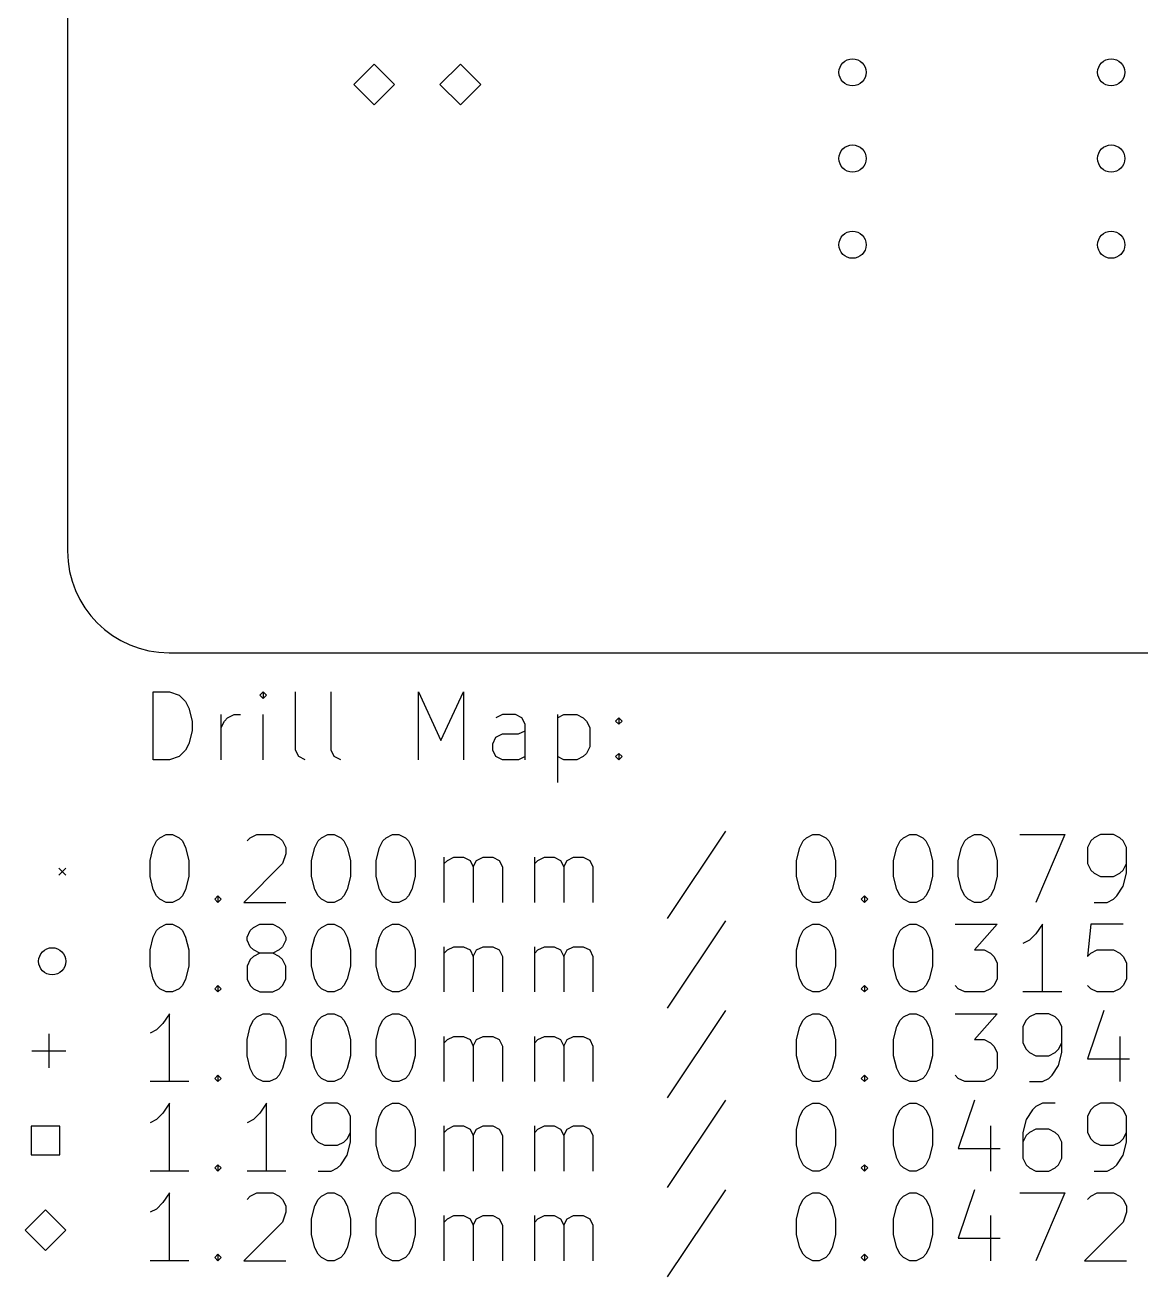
# Model space of a CAD drawing. Extents: x 77.3 to 143.5, y -135.5 to -60.8.
# Drawn here: x 77.3 to 110.17, y -135.21 to -98.32 of the extents above; entities that cross this region are included whole.
import ezdxf

# ---------------------------------------------------------------- set-up
doc = ezdxf.new("R2010")
doc.units = 0
doc.layers.add('BLACK', color=7, linetype='CONTINUOUS')

msp = doc.modelspace()

# ---------------------------------------------------------------- linework, layer by layer
at = {"layer": 'BLACK', "linetype": 'CONTINUOUS'}
for p, q in [((78.5464, -63.8176), (78.5464, -113.818)), ((87.5792, -99.476), (86.9792, -100.076)), ((88.1792, -100.076), (87.5792, -99.476)), ((90.1192, -99.476), (89.5192, -100.076)), ((90.7192, -100.076), (90.1192, -99.476)), ((86.9792, -100.076), (87.5792, -100.676)), ((87.5792, -100.676), (88.1792, -100.076)), ((89.5192, -100.076), (90.1192, -100.676)), ((90.1192, -100.676), (90.7192, -100.076)), ((81.5464, -116.818), (140.546, -116.818)), ((81.0725, -119.972), (81.0725, -117.972)), ((81.0725, -117.972), (81.5487, -117.972)), ((81.5487, -117.972), (81.8345, -118.068)), ((84.3106, -117.972), (84.2154, -118.068)), ((84.4059, -118.068), (84.3106, -117.972)), ((84.3106, -117.972), (84.3106, -118.163)), ((85.263, -119.687), (85.263, -117.972)), ((86.3106, -119.687), (86.3106, -117.972)), ((88.8821, -119.972), (88.8821, -117.972)), ((88.8821, -117.972), (89.5487, -119.401)), ((89.5487, -119.401), (90.2154, -117.972)), ((90.2154, -117.972), (90.2154, -119.972)), ((81.8345, -118.068), (82.0249, -118.258)), ((82.0249, -118.258), (82.1202, -118.449)), ((84.2154, -118.068), (84.3106, -118.163)), ((84.3106, -118.163), (84.4059, -118.068)), ((82.1202, -118.449), (82.2154, -118.83)), ((83.0725, -119.972), (83.0725, -118.639)), ((83.1678, -118.83), (83.263, -118.734)), ((83.263, -118.734), (83.4535, -118.639)), ((83.4535, -118.639), (83.644, -118.639)), ((84.3106, -119.972), (84.3106, -118.639)), ((91.3583, -118.639), (91.1678, -118.734)), ((91.7392, -118.639), (91.3583, -118.639)), ((91.9297, -118.734), (91.7392, -118.639)), ((92.0249, -118.925), (91.9297, -118.734)), ((92.9773, -118.639), (92.9773, -120.639)), ((92.9773, -118.734), (93.1678, -118.639)), ((93.1678, -118.639), (93.5487, -118.639)), ((93.5487, -118.639), (93.7392, -118.734)), ((93.7392, -118.734), (93.8345, -118.83)), ((94.6916, -118.83), (94.7868, -118.734)), ((94.7868, -118.734), (94.8821, -118.83)), ((94.7868, -118.734), (94.7868, -118.925)), ((82.2154, -119.115), (82.1202, -119.496)), ((82.2154, -118.83), (82.2154, -119.115)), ((83.0725, -119.02), (83.1678, -118.83)), ((91.8345, -119.21), (92.0249, -119.115)), ((92.0249, -119.972), (92.0249, -118.925)), ((93.8345, -118.83), (93.9297, -119.02)), ((93.9297, -119.02), (93.9297, -119.591)), ((94.7868, -118.925), (94.6916, -118.83)), ((94.8821, -118.83), (94.7868, -118.925)), ((82.1202, -119.496), (82.0249, -119.687)), ((91.0725, -119.496), (91.1678, -119.306)), ((91.0725, -119.687), (91.0725, -119.496)), ((91.1678, -119.306), (91.3583, -119.21)), ((91.3583, -119.21), (91.8345, -119.21)), ((81.8345, -119.877), (81.5487, -119.972)), ((82.0249, -119.687), (81.8345, -119.877)), ((85.3583, -119.877), (85.263, -119.687)), ((85.5487, -119.972), (85.3583, -119.877)), ((86.4059, -119.877), (86.3106, -119.687)), ((86.5964, -119.972), (86.4059, -119.877)), ((91.1678, -119.877), (91.0725, -119.687)), ((91.3583, -119.972), (91.1678, -119.877)), ((92.0249, -119.877), (91.8345, -119.972)), ((93.1678, -119.972), (92.9773, -119.877)), ((93.7392, -119.877), (93.5487, -119.972)), ((93.8345, -119.782), (93.7392, -119.877)), ((93.9297, -119.591), (93.8345, -119.782)), ((94.6916, -119.877), (94.7868, -119.782)), ((94.7868, -119.972), (94.6916, -119.877)), ((94.7868, -119.782), (94.8821, -119.877)), ((94.7868, -119.782), (94.7868, -119.972)), ((94.8821, -119.877), (94.7868, -119.972)), ((81.5487, -119.972), (81.0725, -119.972)), ((91.8345, -119.972), (91.3583, -119.972)), ((93.5487, -119.972), (93.1678, -119.972)), ((97.9297, -122.077), (96.2154, -124.649)), ((81.0725, -122.553), (81.1678, -122.363)), ((81.1678, -122.363), (81.263, -122.268)), ((81.263, -122.268), (81.4535, -122.172)), ((81.4535, -122.172), (81.644, -122.172)), ((81.644, -122.172), (81.8345, -122.268)), ((81.8345, -122.268), (81.9297, -122.363)), ((81.9297, -122.363), (82.0249, -122.553)), ((83.8345, -122.363), (83.9297, -122.268)), ((83.9297, -122.268), (84.1202, -122.172)), ((84.1202, -122.172), (84.5964, -122.172)), ((84.5964, -122.172), (84.7868, -122.268)), ((84.7868, -122.268), (84.8821, -122.363)), ((84.8821, -122.363), (84.9773, -122.553)), ((85.8345, -122.553), (85.9297, -122.363)), ((85.9297, -122.363), (86.0249, -122.268)), ((86.0249, -122.268), (86.2154, -122.172)), ((86.2154, -122.172), (86.4059, -122.172)), ((86.4059, -122.172), (86.5964, -122.268)), ((86.5964, -122.268), (86.6916, -122.363)), ((86.6916, -122.363), (86.7868, -122.553)), ((87.7392, -122.553), (87.8345, -122.363)), ((87.8345, -122.363), (87.9297, -122.268)), ((87.9297, -122.268), (88.1202, -122.172)), ((88.1202, -122.172), (88.3106, -122.172)), ((88.3106, -122.172), (88.5011, -122.268)), ((88.5011, -122.268), (88.5964, -122.363)), ((88.5964, -122.363), (88.6916, -122.553)), ((100.12, -122.553), (100.215, -122.363)), ((100.215, -122.363), (100.311, -122.268)), ((100.311, -122.268), (100.501, -122.172)), ((100.501, -122.172), (100.692, -122.172)), ((100.692, -122.172), (100.882, -122.268)), ((100.882, -122.268), (100.977, -122.363)), ((100.977, -122.363), (101.073, -122.553)), ((102.977, -122.553), (103.073, -122.363)), ((103.073, -122.363), (103.168, -122.268)), ((103.168, -122.268), (103.358, -122.172)), ((103.358, -122.172), (103.549, -122.172)), ((103.549, -122.172), (103.739, -122.268)), ((103.739, -122.268), (103.834, -122.363)), ((103.834, -122.363), (103.93, -122.553)), ((104.882, -122.553), (104.977, -122.363)), ((104.977, -122.363), (105.073, -122.268)), ((105.073, -122.268), (105.263, -122.172)), ((105.263, -122.172), (105.453, -122.172)), ((105.453, -122.172), (105.644, -122.268)), ((105.644, -122.268), (105.739, -122.363)), ((105.739, -122.363), (105.834, -122.553)), ((106.596, -122.172), (107.93, -122.172)), ((107.93, -122.172), (107.073, -124.172)), ((108.692, -122.363), (108.596, -122.553)), ((108.787, -122.268), (108.692, -122.363)), ((108.977, -122.172), (108.787, -122.268)), ((109.358, -122.172), (108.977, -122.172)), ((109.549, -122.268), (109.358, -122.172)), ((109.644, -122.363), (109.549, -122.268)), ((109.739, -122.553), (109.644, -122.363)), ((80.9773, -122.934), (81.0725, -122.553)), ((82.0249, -122.553), (82.1202, -122.934)), ((84.9773, -122.744), (84.8821, -123.03)), ((84.9773, -122.553), (84.9773, -122.744)), ((85.7392, -122.934), (85.8345, -122.553)), ((86.7868, -122.553), (86.8821, -122.934)), ((87.644, -122.934), (87.7392, -122.553)), ((88.6916, -122.553), (88.7868, -122.934)), ((100.025, -122.934), (100.12, -122.553)), ((101.073, -122.553), (101.168, -122.934)), ((102.882, -122.934), (102.977, -122.553)), ((103.93, -122.553), (104.025, -122.934)), ((104.787, -122.934), (104.882, -122.553)), ((105.834, -122.553), (105.93, -122.934)), ((108.596, -122.553), (108.596, -123.03)), ((109.739, -123.315), (109.739, -122.553)), ((78.2964, -123.168), (78.4964, -123.368)), ((78.4964, -123.168), (78.2964, -123.368)), ((80.9773, -123.41), (80.9773, -122.934)), ((82.1202, -122.934), (82.1202, -123.41)), ((84.8821, -123.03), (83.7392, -124.172)), ((85.7392, -123.41), (85.7392, -122.934)), ((86.8821, -122.934), (86.8821, -123.41)), ((87.644, -123.41), (87.644, -122.934)), ((88.7868, -122.934), (88.7868, -123.41)), ((89.644, -124.172), (89.644, -122.839)), ((89.644, -123.03), (89.7392, -122.934)), ((89.7392, -122.934), (89.9297, -122.839)), ((89.9297, -122.839), (90.2154, -122.839)), ((90.2154, -122.839), (90.4059, -122.934)), ((90.4059, -122.934), (90.5011, -123.125)), ((90.5011, -123.125), (90.5964, -122.934)), ((90.5011, -123.125), (90.5011, -124.172)), ((90.5964, -122.934), (90.7868, -122.839)), ((90.7868, -122.839), (91.0725, -122.839)), ((91.0725, -122.839), (91.263, -122.934)), ((91.263, -122.934), (91.3583, -123.125)), ((91.3583, -123.125), (91.3583, -124.172)), ((92.3106, -124.172), (92.3106, -122.839)), ((92.3106, -123.03), (92.4059, -122.934)), ((92.4059, -122.934), (92.5964, -122.839)), ((92.5964, -122.839), (92.8821, -122.839)), ((92.8821, -122.839), (93.0725, -122.934)), ((93.0725, -122.934), (93.1678, -123.125)), ((93.1678, -123.125), (93.263, -122.934)), ((93.1678, -123.125), (93.1678, -124.172)), ((93.263, -122.934), (93.4535, -122.839)), ((93.4535, -122.839), (93.7392, -122.839)), ((93.7392, -122.839), (93.9297, -122.934)), ((93.9297, -122.934), (94.0249, -123.125)), ((94.0249, -123.125), (94.0249, -124.172)), ((100.025, -123.41), (100.025, -122.934)), ((101.168, -122.934), (101.168, -123.41)), ((102.882, -123.41), (102.882, -122.934)), ((104.025, -122.934), (104.025, -123.41)), ((104.787, -123.41), (104.787, -122.934)), ((105.93, -122.934), (105.93, -123.41)), ((108.596, -123.03), (108.692, -123.22)), ((109.644, -123.22), (109.739, -123.03)), ((81.0725, -123.791), (80.9773, -123.41)), ((82.1202, -123.41), (82.0249, -123.791)), ((85.8345, -123.791), (85.7392, -123.41)), ((86.8821, -123.41), (86.7868, -123.791)), ((87.7392, -123.791), (87.644, -123.41)), ((88.7868, -123.41), (88.6916, -123.791)), ((100.12, -123.791), (100.025, -123.41)), ((101.168, -123.41), (101.073, -123.791)), ((102.977, -123.791), (102.882, -123.41)), ((104.025, -123.41), (103.93, -123.791)), ((104.882, -123.791), (104.787, -123.41)), ((105.93, -123.41), (105.834, -123.791)), ((108.692, -123.22), (108.787, -123.315)), ((108.787, -123.315), (108.977, -123.41)), ((108.977, -123.41), (109.358, -123.41)), ((109.358, -123.41), (109.549, -123.315)), ((109.549, -123.315), (109.644, -123.22)), ((109.644, -123.696), (109.739, -123.315)), ((81.1678, -123.982), (81.0725, -123.791)), ((82.0249, -123.791), (81.9297, -123.982)), ((85.9297, -123.982), (85.8345, -123.791)), ((86.7868, -123.791), (86.6916, -123.982)), ((87.8345, -123.982), (87.7392, -123.791)), ((88.6916, -123.791), (88.5964, -123.982)), ((100.215, -123.982), (100.12, -123.791)), ((101.073, -123.791), (100.977, -123.982)), ((103.073, -123.982), (102.977, -123.791)), ((103.93, -123.791), (103.834, -123.982)), ((104.977, -123.982), (104.882, -123.791)), ((105.834, -123.791), (105.739, -123.982)), ((109.453, -123.982), (109.644, -123.696)), ((81.263, -124.077), (81.1678, -123.982)), ((81.4535, -124.172), (81.263, -124.077)), ((81.644, -124.172), (81.4535, -124.172)), ((81.8345, -124.077), (81.644, -124.172)), ((81.9297, -123.982), (81.8345, -124.077)), ((82.8821, -124.077), (82.9773, -123.982)), ((82.9773, -124.172), (82.8821, -124.077)), ((82.9773, -123.982), (83.0725, -124.077)), ((82.9773, -123.982), (82.9773, -124.172)), ((83.0725, -124.077), (82.9773, -124.172)), ((83.7392, -124.172), (84.9773, -124.172)), ((86.0249, -124.077), (85.9297, -123.982)), ((86.2154, -124.172), (86.0249, -124.077)), ((86.4059, -124.172), (86.2154, -124.172)), ((86.5964, -124.077), (86.4059, -124.172)), ((86.6916, -123.982), (86.5964, -124.077)), ((87.9297, -124.077), (87.8345, -123.982)), ((88.1202, -124.172), (87.9297, -124.077)), ((88.3106, -124.172), (88.1202, -124.172)), ((88.5011, -124.077), (88.3106, -124.172)), ((88.5964, -123.982), (88.5011, -124.077)), ((100.311, -124.077), (100.215, -123.982)), ((100.501, -124.172), (100.311, -124.077)), ((100.692, -124.172), (100.501, -124.172)), ((100.882, -124.077), (100.692, -124.172)), ((100.977, -123.982), (100.882, -124.077)), ((101.93, -124.077), (102.025, -123.982)), ((102.025, -124.172), (101.93, -124.077)), ((102.025, -123.982), (102.12, -124.077)), ((102.025, -123.982), (102.025, -124.172)), ((102.12, -124.077), (102.025, -124.172)), ((103.168, -124.077), (103.073, -123.982)), ((103.358, -124.172), (103.168, -124.077)), ((103.549, -124.172), (103.358, -124.172)), ((103.739, -124.077), (103.549, -124.172)), ((103.834, -123.982), (103.739, -124.077)), ((105.073, -124.077), (104.977, -123.982)), ((105.263, -124.172), (105.073, -124.077)), ((105.453, -124.172), (105.263, -124.172)), ((105.644, -124.077), (105.453, -124.172)), ((105.739, -123.982), (105.644, -124.077)), ((108.787, -124.172), (109.168, -124.172)), ((109.168, -124.172), (109.358, -124.077)), ((109.358, -124.077), (109.453, -123.982)), ((81.0725, -125.193), (81.1678, -125.003)), ((81.1678, -125.003), (81.263, -124.908)), ((81.263, -124.908), (81.4535, -124.812)), ((81.4535, -124.812), (81.644, -124.812)), ((81.644, -124.812), (81.8345, -124.908)), ((81.8345, -124.908), (81.9297, -125.003)), ((81.9297, -125.003), (82.0249, -125.193)), ((83.8345, -125.193), (83.9297, -125.003)), ((83.9297, -125.003), (84.0249, -124.908)), ((84.0249, -124.908), (84.2154, -124.812)), ((84.2154, -124.812), (84.5964, -124.812)), ((84.5964, -124.812), (84.7868, -124.908)), ((84.7868, -124.908), (84.8821, -125.003)), ((84.8821, -125.003), (84.9773, -125.193)), ((85.8345, -125.193), (85.9297, -125.003)), ((85.9297, -125.003), (86.0249, -124.908)), ((86.0249, -124.908), (86.2154, -124.812)), ((86.2154, -124.812), (86.4059, -124.812)), ((86.4059, -124.812), (86.5964, -124.908)), ((86.5964, -124.908), (86.6916, -125.003)), ((86.6916, -125.003), (86.7868, -125.193)), ((87.7392, -125.193), (87.8345, -125.003)), ((87.8345, -125.003), (87.9297, -124.908)), ((87.9297, -124.908), (88.1202, -124.812)), ((88.1202, -124.812), (88.3106, -124.812)), ((88.3106, -124.812), (88.5011, -124.908)), ((88.5011, -124.908), (88.5964, -125.003)), ((88.5964, -125.003), (88.6916, -125.193)), ((97.9297, -124.717), (96.2154, -127.289)), ((100.12, -125.193), (100.215, -125.003)), ((100.215, -125.003), (100.311, -124.908)), ((100.311, -124.908), (100.501, -124.812)), ((100.501, -124.812), (100.692, -124.812)), ((100.692, -124.812), (100.882, -124.908)), ((100.882, -124.908), (100.977, -125.003)), ((100.977, -125.003), (101.073, -125.193)), ((102.977, -125.193), (103.073, -125.003)), ((103.073, -125.003), (103.168, -124.908)), ((103.168, -124.908), (103.358, -124.812)), ((103.358, -124.812), (103.549, -124.812)), ((103.549, -124.812), (103.739, -124.908)), ((103.739, -124.908), (103.834, -125.003)), ((103.834, -125.003), (103.93, -125.193)), ((104.692, -124.812), (105.93, -124.812)), ((105.93, -124.812), (105.263, -125.574)), ((107.263, -124.812), (107.073, -125.098)), ((107.263, -126.812), (107.263, -124.812)), ((108.692, -124.812), (108.596, -125.765)), ((109.644, -124.812), (108.692, -124.812)), ((80.9773, -125.574), (81.0725, -125.193)), ((82.0249, -125.193), (82.1202, -125.574)), ((83.8345, -125.289), (83.8345, -125.193)), ((83.9297, -125.479), (83.8345, -125.289)), ((84.9773, -125.289), (84.8821, -125.479)), ((84.9773, -125.193), (84.9773, -125.289)), ((85.7392, -125.574), (85.8345, -125.193)), ((86.7868, -125.193), (86.8821, -125.574)), ((87.644, -125.574), (87.7392, -125.193)), ((88.6916, -125.193), (88.7868, -125.574)), ((100.025, -125.574), (100.12, -125.193)), ((101.073, -125.193), (101.168, -125.574)), ((102.882, -125.574), (102.977, -125.193)), ((103.93, -125.193), (104.025, -125.574)), ((106.882, -125.289), (106.692, -125.384)), ((107.073, -125.098), (106.882, -125.289)), ((80.9773, -126.05), (80.9773, -125.574)), ((82.1202, -125.574), (82.1202, -126.05)), ((84.0249, -125.574), (83.9297, -125.479)), ((84.0249, -125.765), (83.9297, -125.86)), ((84.2154, -125.67), (84.0249, -125.574)), ((84.2154, -125.67), (84.0249, -125.765)), ((84.5964, -125.67), (84.2154, -125.67)), ((84.7868, -125.574), (84.5964, -125.67)), ((84.7868, -125.765), (84.5964, -125.67)), ((84.8821, -125.479), (84.7868, -125.574)), ((84.8821, -125.86), (84.7868, -125.765)), ((85.7392, -126.05), (85.7392, -125.574)), ((86.8821, -125.574), (86.8821, -126.05)), ((87.644, -126.05), (87.644, -125.574)), ((88.7868, -125.574), (88.7868, -126.05)), ((89.644, -126.812), (89.644, -125.479)), ((89.644, -125.67), (89.7392, -125.574)), ((89.7392, -125.574), (89.9297, -125.479)), ((89.9297, -125.479), (90.2154, -125.479)), ((90.2154, -125.479), (90.4059, -125.574)), ((90.4059, -125.574), (90.5011, -125.765)), ((90.5011, -125.765), (90.5964, -125.574)), ((90.5011, -125.765), (90.5011, -126.812)), ((90.5964, -125.574), (90.7868, -125.479)), ((90.7868, -125.479), (91.0725, -125.479)), ((91.0725, -125.479), (91.263, -125.574)), ((91.263, -125.574), (91.3583, -125.765)), ((91.3583, -125.765), (91.3583, -126.812)), ((92.3106, -126.812), (92.3106, -125.479)), ((92.3106, -125.67), (92.4059, -125.574)), ((92.4059, -125.574), (92.5964, -125.479)), ((92.5964, -125.479), (92.8821, -125.479)), ((92.8821, -125.479), (93.0725, -125.574)), ((93.0725, -125.574), (93.1678, -125.765)), ((93.1678, -125.765), (93.263, -125.574)), ((93.1678, -125.765), (93.1678, -126.812)), ((93.263, -125.574), (93.4535, -125.479)), ((93.4535, -125.479), (93.7392, -125.479)), ((93.7392, -125.479), (93.9297, -125.574)), ((93.9297, -125.574), (94.0249, -125.765)), ((94.0249, -125.765), (94.0249, -126.812)), ((100.025, -126.05), (100.025, -125.574)), ((101.168, -125.574), (101.168, -126.05)), ((102.882, -126.05), (102.882, -125.574)), ((104.025, -125.574), (104.025, -126.05)), ((105.263, -125.574), (105.549, -125.574)), ((105.549, -125.574), (105.739, -125.67)), ((105.739, -125.67), (105.834, -125.765)), ((105.834, -125.765), (105.93, -125.955)), ((108.596, -125.765), (108.692, -125.67)), ((108.692, -125.67), (108.882, -125.574)), ((108.882, -125.574), (109.358, -125.574)), ((109.358, -125.574), (109.549, -125.67)), ((109.549, -125.67), (109.644, -125.765)), ((109.644, -125.765), (109.739, -125.955)), ((81.0725, -126.431), (80.9773, -126.05)), ((82.1202, -126.05), (82.0249, -126.431)), ((83.9297, -125.86), (83.8345, -126.05)), ((83.8345, -126.05), (83.8345, -126.431)), ((84.9773, -126.05), (84.8821, -125.86)), ((84.9773, -126.431), (84.9773, -126.05)), ((85.8345, -126.431), (85.7392, -126.05)), ((86.8821, -126.05), (86.7868, -126.431)), ((87.7392, -126.431), (87.644, -126.05)), ((88.7868, -126.05), (88.6916, -126.431)), ((100.12, -126.431), (100.025, -126.05)), ((101.168, -126.05), (101.073, -126.431)), ((102.977, -126.431), (102.882, -126.05)), ((104.025, -126.05), (103.93, -126.431)), ((105.93, -125.955), (105.93, -126.431)), ((109.739, -125.955), (109.739, -126.431)), ((81.1678, -126.622), (81.0725, -126.431)), ((82.0249, -126.431), (81.9297, -126.622)), ((83.8345, -126.431), (83.9297, -126.622)), ((84.8821, -126.622), (84.9773, -126.431)), ((85.9297, -126.622), (85.8345, -126.431)), ((86.7868, -126.431), (86.6916, -126.622)), ((87.8345, -126.622), (87.7392, -126.431)), ((88.6916, -126.431), (88.5964, -126.622)), ((100.215, -126.622), (100.12, -126.431)), ((101.073, -126.431), (100.977, -126.622)), ((103.073, -126.622), (102.977, -126.431)), ((103.93, -126.431), (103.834, -126.622)), ((105.93, -126.431), (105.834, -126.622)), ((109.739, -126.431), (109.644, -126.622)), ((81.263, -126.717), (81.1678, -126.622)), ((81.4535, -126.812), (81.263, -126.717)), ((81.644, -126.812), (81.4535, -126.812)), ((81.8345, -126.717), (81.644, -126.812)), ((81.9297, -126.622), (81.8345, -126.717)), ((82.8821, -126.717), (82.9773, -126.622)), ((82.9773, -126.812), (82.8821, -126.717)), ((82.9773, -126.622), (83.0725, -126.717)), ((82.9773, -126.622), (82.9773, -126.812)), ((83.0725, -126.717), (82.9773, -126.812)), ((83.9297, -126.622), (84.0249, -126.717)), ((84.0249, -126.717), (84.2154, -126.812)), ((84.2154, -126.812), (84.5964, -126.812)), ((84.5964, -126.812), (84.7868, -126.717)), ((84.7868, -126.717), (84.8821, -126.622)), ((86.0249, -126.717), (85.9297, -126.622)), ((86.2154, -126.812), (86.0249, -126.717)), ((86.4059, -126.812), (86.2154, -126.812)), ((86.5964, -126.717), (86.4059, -126.812)), ((86.6916, -126.622), (86.5964, -126.717)), ((87.9297, -126.717), (87.8345, -126.622)), ((88.1202, -126.812), (87.9297, -126.717)), ((88.3106, -126.812), (88.1202, -126.812)), ((88.5011, -126.717), (88.3106, -126.812)), ((88.5964, -126.622), (88.5011, -126.717)), ((100.311, -126.717), (100.215, -126.622)), ((100.501, -126.812), (100.311, -126.717)), ((100.692, -126.812), (100.501, -126.812)), ((100.882, -126.717), (100.692, -126.812)), ((100.977, -126.622), (100.882, -126.717)), ((101.93, -126.717), (102.025, -126.622)), ((102.025, -126.812), (101.93, -126.717)), ((102.025, -126.622), (102.12, -126.717)), ((102.025, -126.622), (102.025, -126.812)), ((102.12, -126.717), (102.025, -126.812)), ((103.168, -126.717), (103.073, -126.622)), ((103.358, -126.812), (103.168, -126.717)), ((103.549, -126.812), (103.358, -126.812)), ((103.739, -126.717), (103.549, -126.812)), ((103.834, -126.622), (103.739, -126.717)), ((104.787, -126.717), (104.692, -126.622)), ((104.977, -126.812), (104.787, -126.717)), ((105.549, -126.812), (104.977, -126.812)), ((105.739, -126.717), (105.549, -126.812)), ((105.834, -126.622), (105.739, -126.717)), ((107.834, -126.812), (106.692, -126.812)), ((108.692, -126.717), (108.596, -126.622)), ((108.882, -126.812), (108.692, -126.717)), ((109.358, -126.812), (108.882, -126.812)), ((109.549, -126.717), (109.358, -126.812)), ((109.644, -126.622), (109.549, -126.717)), ((81.5487, -127.452), (81.3583, -127.738)), ((81.5487, -129.452), (81.5487, -127.452)), ((84.0249, -127.643), (84.1202, -127.548)), ((84.1202, -127.548), (84.3106, -127.452)), ((84.3106, -127.452), (84.5011, -127.452)), ((84.5011, -127.452), (84.6916, -127.548)), ((84.6916, -127.548), (84.7868, -127.643)), ((85.9297, -127.643), (86.0249, -127.548)), ((86.0249, -127.548), (86.2154, -127.452)), ((86.2154, -127.452), (86.4059, -127.452)), ((86.4059, -127.452), (86.5964, -127.548)), ((86.5964, -127.548), (86.6916, -127.643)), ((87.8345, -127.643), (87.9297, -127.548)), ((87.9297, -127.548), (88.1202, -127.452)), ((88.1202, -127.452), (88.3106, -127.452)), ((88.3106, -127.452), (88.5011, -127.548)), ((88.5011, -127.548), (88.5964, -127.643)), ((97.9297, -127.357), (96.2154, -129.929)), ((100.215, -127.643), (100.311, -127.548)), ((100.311, -127.548), (100.501, -127.452)), ((100.501, -127.452), (100.692, -127.452)), ((100.692, -127.452), (100.882, -127.548)), ((100.882, -127.548), (100.977, -127.643)), ((103.073, -127.643), (103.168, -127.548)), ((103.168, -127.548), (103.358, -127.452)), ((103.358, -127.452), (103.549, -127.452)), ((103.549, -127.452), (103.739, -127.548)), ((103.739, -127.548), (103.834, -127.643)), ((104.692, -127.452), (105.93, -127.452)), ((105.93, -127.452), (105.263, -128.214)), ((106.882, -127.548), (106.787, -127.643)), ((107.073, -127.452), (106.882, -127.548)), ((107.453, -127.452), (107.073, -127.452)), ((107.644, -127.548), (107.453, -127.452)), ((107.739, -127.643), (107.644, -127.548)), ((109.073, -127.357), (108.596, -128.786)), ((81.1678, -127.929), (80.9773, -128.024)), ((81.3583, -127.738), (81.1678, -127.929)), ((83.8345, -128.214), (83.9297, -127.833)), ((83.9297, -127.833), (84.0249, -127.643)), ((84.7868, -127.643), (84.8821, -127.833)), ((84.8821, -127.833), (84.9773, -128.214)), ((85.7392, -128.214), (85.8345, -127.833)), ((85.8345, -127.833), (85.9297, -127.643)), ((86.6916, -127.643), (86.7868, -127.833)), ((86.7868, -127.833), (86.8821, -128.214)), ((87.644, -128.214), (87.7392, -127.833)), ((87.7392, -127.833), (87.8345, -127.643)), ((88.5964, -127.643), (88.6916, -127.833)), ((88.6916, -127.833), (88.7868, -128.214)), ((100.025, -128.214), (100.12, -127.833)), ((100.12, -127.833), (100.215, -127.643)), ((100.977, -127.643), (101.073, -127.833)), ((101.073, -127.833), (101.168, -128.214)), ((102.882, -128.214), (102.977, -127.833)), ((102.977, -127.833), (103.073, -127.643)), ((103.834, -127.643), (103.93, -127.833)), ((103.93, -127.833), (104.025, -128.214)), ((106.787, -127.643), (106.692, -127.833)), ((106.692, -127.833), (106.692, -128.31)), ((107.834, -127.833), (107.739, -127.643)), ((107.834, -128.595), (107.834, -127.833)), ((77.9964, -128.048), (77.9964, -129.048)), ((83.8345, -128.69), (83.8345, -128.214)), ((84.9773, -128.214), (84.9773, -128.69)), ((85.7392, -128.69), (85.7392, -128.214)), ((86.8821, -128.214), (86.8821, -128.69)), ((87.644, -128.69), (87.644, -128.214)), ((88.7868, -128.214), (88.7868, -128.69)), ((89.644, -129.452), (89.644, -128.119)), ((89.644, -128.31), (89.7392, -128.214)), ((89.7392, -128.214), (89.9297, -128.119)), ((89.9297, -128.119), (90.2154, -128.119)), ((90.2154, -128.119), (90.4059, -128.214)), ((90.4059, -128.214), (90.5011, -128.405)), ((90.5011, -128.405), (90.5964, -128.214)), ((90.5964, -128.214), (90.7868, -128.119)), ((90.7868, -128.119), (91.0725, -128.119)), ((91.0725, -128.119), (91.263, -128.214)), ((91.263, -128.214), (91.3583, -128.405)), ((92.3106, -129.452), (92.3106, -128.119)), ((92.3106, -128.31), (92.4059, -128.214)), ((92.4059, -128.214), (92.5964, -128.119)), ((92.5964, -128.119), (92.8821, -128.119)), ((92.8821, -128.119), (93.0725, -128.214)), ((93.0725, -128.214), (93.1678, -128.405)), ((93.1678, -128.405), (93.263, -128.214)), ((93.263, -128.214), (93.4535, -128.119)), ((93.4535, -128.119), (93.7392, -128.119)), ((93.7392, -128.119), (93.9297, -128.214)), ((93.9297, -128.214), (94.0249, -128.405)), ((100.025, -128.69), (100.025, -128.214)), ((101.168, -128.214), (101.168, -128.69)), ((102.882, -128.69), (102.882, -128.214)), ((104.025, -128.214), (104.025, -128.69)), ((105.263, -128.214), (105.549, -128.214)), ((105.549, -128.214), (105.739, -128.31)), ((105.739, -128.31), (105.834, -128.405)), ((106.692, -128.31), (106.787, -128.5)), ((107.739, -128.5), (107.834, -128.31)), ((109.549, -128.119), (109.549, -129.452)), ((77.4964, -128.548), (78.4964, -128.548)), ((83.9297, -129.071), (83.8345, -128.69)), ((84.9773, -128.69), (84.8821, -129.071)), ((85.8345, -129.071), (85.7392, -128.69)), ((86.8821, -128.69), (86.7868, -129.071)), ((87.7392, -129.071), (87.644, -128.69)), ((88.7868, -128.69), (88.6916, -129.071)), ((90.5011, -128.405), (90.5011, -129.452)), ((91.3583, -128.405), (91.3583, -129.452)), ((93.1678, -128.405), (93.1678, -129.452)), ((94.0249, -128.405), (94.0249, -129.452)), ((100.12, -129.071), (100.025, -128.69)), ((101.168, -128.69), (101.073, -129.071)), ((102.977, -129.071), (102.882, -128.69)), ((104.025, -128.69), (103.93, -129.071)), ((105.834, -128.405), (105.93, -128.595)), ((105.93, -128.595), (105.93, -129.071)), ((106.787, -128.5), (106.882, -128.595)), ((106.882, -128.595), (107.073, -128.69)), ((107.073, -128.69), (107.453, -128.69)), ((107.453, -128.69), (107.644, -128.595)), ((107.644, -128.595), (107.739, -128.5)), ((107.739, -128.976), (107.834, -128.595)), ((84.0249, -129.262), (83.9297, -129.071)), ((84.8821, -129.071), (84.7868, -129.262)), ((85.9297, -129.262), (85.8345, -129.071)), ((86.7868, -129.071), (86.6916, -129.262)), ((87.8345, -129.262), (87.7392, -129.071)), ((88.6916, -129.071), (88.5964, -129.262)), ((100.215, -129.262), (100.12, -129.071)), ((101.073, -129.071), (100.977, -129.262)), ((103.073, -129.262), (102.977, -129.071)), ((103.93, -129.071), (103.834, -129.262)), ((105.93, -129.071), (105.834, -129.262)), ((107.549, -129.262), (107.739, -128.976)), ((108.596, -128.786), (109.834, -128.786)), ((82.1202, -129.452), (80.9773, -129.452)), ((82.8821, -129.357), (82.9773, -129.262)), ((82.9773, -129.452), (82.8821, -129.357)), ((82.9773, -129.262), (83.0725, -129.357)), ((82.9773, -129.262), (82.9773, -129.452)), ((83.0725, -129.357), (82.9773, -129.452)), ((84.1202, -129.357), (84.0249, -129.262)), ((84.3106, -129.452), (84.1202, -129.357)), ((84.5011, -129.452), (84.3106, -129.452)), ((84.6916, -129.357), (84.5011, -129.452)), ((84.7868, -129.262), (84.6916, -129.357)), ((86.0249, -129.357), (85.9297, -129.262)), ((86.2154, -129.452), (86.0249, -129.357)), ((86.4059, -129.452), (86.2154, -129.452)), ((86.5964, -129.357), (86.4059, -129.452)), ((86.6916, -129.262), (86.5964, -129.357)), ((87.9297, -129.357), (87.8345, -129.262)), ((88.1202, -129.452), (87.9297, -129.357)), ((88.3106, -129.452), (88.1202, -129.452)), ((88.5011, -129.357), (88.3106, -129.452)), ((88.5964, -129.262), (88.5011, -129.357)), ((100.311, -129.357), (100.215, -129.262)), ((100.501, -129.452), (100.311, -129.357)), ((100.692, -129.452), (100.501, -129.452)), ((100.882, -129.357), (100.692, -129.452)), ((100.977, -129.262), (100.882, -129.357)), ((101.93, -129.357), (102.025, -129.262)), ((102.025, -129.452), (101.93, -129.357)), ((102.025, -129.262), (102.12, -129.357)), ((102.025, -129.262), (102.025, -129.452)), ((102.12, -129.357), (102.025, -129.452)), ((103.168, -129.357), (103.073, -129.262)), ((103.358, -129.452), (103.168, -129.357)), ((103.549, -129.452), (103.358, -129.452)), ((103.739, -129.357), (103.549, -129.452)), ((103.834, -129.262), (103.739, -129.357)), ((104.787, -129.357), (104.692, -129.262)), ((104.977, -129.452), (104.787, -129.357)), ((105.549, -129.452), (104.977, -129.452)), ((105.739, -129.357), (105.549, -129.452)), ((105.834, -129.262), (105.739, -129.357)), ((106.882, -129.452), (107.263, -129.452)), ((107.263, -129.452), (107.453, -129.357)), ((107.453, -129.357), (107.549, -129.262)), ((81.5487, -130.092), (81.3583, -130.378)), ((81.5487, -132.092), (81.5487, -130.092)), ((84.4059, -130.092), (84.2154, -130.378)), ((84.4059, -132.092), (84.4059, -130.092)), ((85.9297, -130.188), (85.8345, -130.283)), ((86.1202, -130.092), (85.9297, -130.188)), ((86.5011, -130.092), (86.1202, -130.092)), ((86.6916, -130.188), (86.5011, -130.092)), ((86.7868, -130.283), (86.6916, -130.188)), ((87.8345, -130.283), (87.9297, -130.188)), ((87.9297, -130.188), (88.1202, -130.092)), ((88.1202, -130.092), (88.3106, -130.092)), ((88.3106, -130.092), (88.5011, -130.188)), ((88.5011, -130.188), (88.5964, -130.283)), ((97.9297, -129.997), (96.2154, -132.569)), ((100.215, -130.283), (100.311, -130.188)), ((100.311, -130.188), (100.501, -130.092)), ((100.501, -130.092), (100.692, -130.092)), ((100.692, -130.092), (100.882, -130.188)), ((100.882, -130.188), (100.977, -130.283)), ((103.073, -130.283), (103.168, -130.188)), ((103.168, -130.188), (103.358, -130.092)), ((103.358, -130.092), (103.549, -130.092)), ((103.549, -130.092), (103.739, -130.188)), ((103.739, -130.188), (103.834, -130.283)), ((105.263, -129.997), (104.787, -131.426)), ((107.073, -130.188), (106.977, -130.283)), ((107.263, -130.092), (107.073, -130.188)), ((107.644, -130.092), (107.263, -130.092)), ((108.787, -130.188), (108.692, -130.283)), ((108.977, -130.092), (108.787, -130.188)), ((109.358, -130.092), (108.977, -130.092)), ((109.549, -130.188), (109.358, -130.092)), ((109.644, -130.283), (109.549, -130.188)), ((81.1678, -130.569), (80.9773, -130.664)), ((81.3583, -130.378), (81.1678, -130.569)), ((84.0249, -130.569), (83.8345, -130.664)), ((84.2154, -130.378), (84.0249, -130.569)), ((85.8345, -130.283), (85.7392, -130.473)), ((85.7392, -130.473), (85.7392, -130.95)), ((86.8821, -130.473), (86.7868, -130.283)), ((86.8821, -131.235), (86.8821, -130.473)), ((87.644, -130.854), (87.7392, -130.473)), ((87.7392, -130.473), (87.8345, -130.283)), ((88.5964, -130.283), (88.6916, -130.473)), ((88.6916, -130.473), (88.7868, -130.854)), ((100.025, -130.854), (100.12, -130.473)), ((100.12, -130.473), (100.215, -130.283)), ((100.977, -130.283), (101.073, -130.473)), ((101.073, -130.473), (101.168, -130.854)), ((102.882, -130.854), (102.977, -130.473)), ((102.977, -130.473), (103.073, -130.283)), ((103.834, -130.283), (103.93, -130.473)), ((103.93, -130.473), (104.025, -130.854)), ((106.787, -130.569), (106.692, -130.95)), ((106.977, -130.283), (106.787, -130.569)), ((108.692, -130.283), (108.596, -130.473)), ((108.596, -130.473), (108.596, -130.95)), ((109.739, -130.473), (109.644, -130.283)), ((109.739, -131.235), (109.739, -130.473)), ((78.3221, -130.767), (77.4806, -130.767)), ((77.4806, -130.767), (77.4806, -131.608)), ((78.3221, -131.608), (78.3221, -130.767)), ((85.7392, -130.95), (85.8345, -131.14)), ((86.7868, -131.14), (86.8821, -130.95)), ((87.644, -131.33), (87.644, -130.854)), ((88.7868, -130.854), (88.7868, -131.33)), ((89.644, -132.092), (89.644, -130.759)), ((89.644, -130.95), (89.7392, -130.854)), ((89.7392, -130.854), (89.9297, -130.759)), ((89.9297, -130.759), (90.2154, -130.759)), ((90.2154, -130.759), (90.4059, -130.854)), ((90.4059, -130.854), (90.5011, -131.045)), ((90.5011, -131.045), (90.5964, -130.854)), ((90.5964, -130.854), (90.7868, -130.759)), ((90.7868, -130.759), (91.0725, -130.759)), ((91.0725, -130.759), (91.263, -130.854)), ((91.263, -130.854), (91.3583, -131.045)), ((92.3106, -132.092), (92.3106, -130.759)), ((92.3106, -130.95), (92.4059, -130.854)), ((92.4059, -130.854), (92.5964, -130.759)), ((92.5964, -130.759), (92.8821, -130.759)), ((92.8821, -130.759), (93.0725, -130.854)), ((93.0725, -130.854), (93.1678, -131.045)), ((93.1678, -131.045), (93.263, -130.854)), ((93.263, -130.854), (93.4535, -130.759)), ((93.4535, -130.759), (93.7392, -130.759)), ((93.7392, -130.759), (93.9297, -130.854)), ((93.9297, -130.854), (94.0249, -131.045)), ((100.025, -131.33), (100.025, -130.854)), ((101.168, -130.854), (101.168, -131.33)), ((102.882, -131.33), (102.882, -130.854)), ((104.025, -130.854), (104.025, -131.33)), ((105.739, -130.759), (105.739, -132.092)), ((106.692, -130.95), (106.692, -131.711)), ((106.882, -130.95), (106.787, -131.045)), ((107.073, -130.854), (106.882, -130.95)), ((107.453, -130.854), (107.073, -130.854)), ((107.644, -130.95), (107.453, -130.854)), ((107.739, -131.045), (107.644, -130.95)), ((108.596, -130.95), (108.692, -131.14)), ((109.644, -131.14), (109.739, -130.95)), ((85.8345, -131.14), (85.9297, -131.235)), ((85.9297, -131.235), (86.1202, -131.33)), ((86.5011, -131.33), (86.6916, -131.235)), ((86.6916, -131.235), (86.7868, -131.14)), ((86.7868, -131.616), (86.8821, -131.235)), ((90.5011, -131.045), (90.5011, -132.092)), ((91.3583, -131.045), (91.3583, -132.092)), ((93.1678, -131.045), (93.1678, -132.092)), ((94.0249, -131.045), (94.0249, -132.092)), ((106.787, -131.045), (106.692, -131.235)), ((107.834, -131.235), (107.739, -131.045)), ((107.834, -131.711), (107.834, -131.235)), ((108.692, -131.14), (108.787, -131.235)), ((108.787, -131.235), (108.977, -131.33)), ((109.358, -131.33), (109.549, -131.235)), ((109.549, -131.235), (109.644, -131.14)), ((109.644, -131.616), (109.739, -131.235)), ((77.4806, -131.608), (78.3221, -131.608)), ((86.1202, -131.33), (86.5011, -131.33)), ((86.5964, -131.902), (86.7868, -131.616)), ((87.7392, -131.711), (87.644, -131.33)), ((88.7868, -131.33), (88.6916, -131.711)), ((100.12, -131.711), (100.025, -131.33)), ((101.168, -131.33), (101.073, -131.711)), ((102.977, -131.711), (102.882, -131.33)), ((104.025, -131.33), (103.93, -131.711)), ((104.787, -131.426), (106.025, -131.426)), ((108.977, -131.33), (109.358, -131.33)), ((109.453, -131.902), (109.644, -131.616)), ((82.8821, -131.997), (82.9773, -131.902)), ((82.9773, -132.092), (82.8821, -131.997)), ((82.9773, -131.902), (83.0725, -131.997)), ((82.9773, -131.902), (82.9773, -132.092)), ((83.0725, -131.997), (82.9773, -132.092)), ((86.3106, -132.092), (86.5011, -131.997)), ((86.5011, -131.997), (86.5964, -131.902)), ((87.8345, -131.902), (87.7392, -131.711)), ((87.9297, -131.997), (87.8345, -131.902)), ((88.1202, -132.092), (87.9297, -131.997)), ((88.5011, -131.997), (88.3106, -132.092)), ((88.5964, -131.902), (88.5011, -131.997)), ((88.6916, -131.711), (88.5964, -131.902)), ((100.215, -131.902), (100.12, -131.711)), ((100.311, -131.997), (100.215, -131.902)), ((100.501, -132.092), (100.311, -131.997)), ((100.882, -131.997), (100.692, -132.092)), ((100.977, -131.902), (100.882, -131.997)), ((101.073, -131.711), (100.977, -131.902)), ((101.93, -131.997), (102.025, -131.902)), ((102.025, -132.092), (101.93, -131.997)), ((102.025, -131.902), (102.12, -131.997)), ((102.025, -131.902), (102.025, -132.092)), ((102.12, -131.997), (102.025, -132.092)), ((103.073, -131.902), (102.977, -131.711)), ((103.168, -131.997), (103.073, -131.902)), ((103.358, -132.092), (103.168, -131.997)), ((103.739, -131.997), (103.549, -132.092)), ((103.834, -131.902), (103.739, -131.997)), ((103.93, -131.711), (103.834, -131.902)), ((106.692, -131.711), (106.787, -131.902)), ((106.787, -131.902), (106.882, -131.997)), ((106.882, -131.997), (107.073, -132.092)), ((107.453, -132.092), (107.644, -131.997)), ((107.644, -131.997), (107.739, -131.902)), ((107.739, -131.902), (107.834, -131.711)), ((109.168, -132.092), (109.358, -131.997)), ((109.358, -131.997), (109.453, -131.902)), ((82.1202, -132.092), (80.9773, -132.092)), ((84.9773, -132.092), (83.8345, -132.092)), ((85.9297, -132.092), (86.3106, -132.092)), ((88.3106, -132.092), (88.1202, -132.092)), ((100.692, -132.092), (100.501, -132.092)), ((103.549, -132.092), (103.358, -132.092)), ((107.073, -132.092), (107.453, -132.092)), ((108.787, -132.092), (109.168, -132.092)), ((81.5487, -132.732), (81.3583, -133.018)), ((81.5487, -134.732), (81.5487, -132.732)), ((83.9297, -132.828), (84.1202, -132.732)), ((84.1202, -132.732), (84.5964, -132.732)), ((84.5964, -132.732), (84.7868, -132.828)), ((86.0249, -132.828), (86.2154, -132.732)), ((86.2154, -132.732), (86.4059, -132.732)), ((86.4059, -132.732), (86.5964, -132.828)), ((87.9297, -132.828), (88.1202, -132.732)), ((88.1202, -132.732), (88.3106, -132.732)), ((88.3106, -132.732), (88.5011, -132.828)), ((97.9297, -132.637), (96.2154, -135.209)), ((100.311, -132.828), (100.501, -132.732)), ((100.501, -132.732), (100.692, -132.732)), ((100.692, -132.732), (100.882, -132.828)), ((103.168, -132.828), (103.358, -132.732)), ((103.358, -132.732), (103.549, -132.732)), ((103.549, -132.732), (103.739, -132.828)), ((105.263, -132.637), (104.787, -134.066)), ((106.596, -132.732), (107.93, -132.732)), ((107.93, -132.732), (107.073, -134.732)), ((108.692, -132.828), (108.882, -132.732)), ((108.882, -132.732), (109.358, -132.732)), ((109.358, -132.732), (109.549, -132.828)), ((81.3583, -133.018), (81.1678, -133.209)), ((83.8345, -132.923), (83.9297, -132.828)), ((84.7868, -132.828), (84.8821, -132.923)), ((84.8821, -132.923), (84.9773, -133.113)), ((84.9773, -133.113), (84.9773, -133.304)), ((85.7392, -133.494), (85.8345, -133.113)), ((85.8345, -133.113), (85.9297, -132.923)), ((85.9297, -132.923), (86.0249, -132.828)), ((86.5964, -132.828), (86.6916, -132.923)), ((86.6916, -132.923), (86.7868, -133.113)), ((86.7868, -133.113), (86.8821, -133.494)), ((87.644, -133.494), (87.7392, -133.113)), ((87.7392, -133.113), (87.8345, -132.923)), ((87.8345, -132.923), (87.9297, -132.828)), ((88.5011, -132.828), (88.5964, -132.923)), ((88.5964, -132.923), (88.6916, -133.113)), ((88.6916, -133.113), (88.7868, -133.494)), ((100.025, -133.494), (100.12, -133.113)), ((100.12, -133.113), (100.215, -132.923)), ((100.215, -132.923), (100.311, -132.828)), ((100.882, -132.828), (100.977, -132.923)), ((100.977, -132.923), (101.073, -133.113)), ((101.073, -133.113), (101.168, -133.494)), ((102.882, -133.494), (102.977, -133.113)), ((102.977, -133.113), (103.073, -132.923)), ((103.073, -132.923), (103.168, -132.828)), ((103.739, -132.828), (103.834, -132.923)), ((103.834, -132.923), (103.93, -133.113)), ((103.93, -133.113), (104.025, -133.494)), ((108.596, -132.923), (108.692, -132.828)), ((109.549, -132.828), (109.644, -132.923)), ((109.644, -132.923), (109.739, -133.113)), ((109.739, -133.113), (109.739, -133.304)), ((77.8964, -133.228), (77.2964, -133.828)), ((78.4964, -133.828), (77.8964, -133.228)), ((81.1678, -133.209), (80.9773, -133.304)), ((84.9773, -133.304), (84.8821, -133.59)), ((85.7392, -133.97), (85.7392, -133.494)), ((86.8821, -133.494), (86.8821, -133.97)), ((87.644, -133.97), (87.644, -133.494)), ((88.7868, -133.494), (88.7868, -133.97)), ((89.644, -134.732), (89.644, -133.399)), ((89.644, -133.59), (89.7392, -133.494)), ((89.7392, -133.494), (89.9297, -133.399)), ((89.9297, -133.399), (90.2154, -133.399)), ((90.2154, -133.399), (90.4059, -133.494)), ((90.4059, -133.494), (90.5011, -133.685)), ((90.5011, -133.685), (90.5964, -133.494)), ((90.5964, -133.494), (90.7868, -133.399)), ((90.7868, -133.399), (91.0725, -133.399)), ((91.0725, -133.399), (91.263, -133.494)), ((91.263, -133.494), (91.3583, -133.685)), ((92.3106, -134.732), (92.3106, -133.399)), ((92.3106, -133.59), (92.4059, -133.494)), ((92.4059, -133.494), (92.5964, -133.399)), ((92.5964, -133.399), (92.8821, -133.399)), ((92.8821, -133.399), (93.0725, -133.494)), ((93.0725, -133.494), (93.1678, -133.685)), ((93.1678, -133.685), (93.263, -133.494)), ((93.263, -133.494), (93.4535, -133.399)), ((93.4535, -133.399), (93.7392, -133.399)), ((93.7392, -133.399), (93.9297, -133.494)), ((93.9297, -133.494), (94.0249, -133.685)), ((100.025, -133.97), (100.025, -133.494)), ((101.168, -133.494), (101.168, -133.97)), ((102.882, -133.97), (102.882, -133.494)), ((104.025, -133.494), (104.025, -133.97)), ((105.739, -133.399), (105.739, -134.732)), ((109.739, -133.304), (109.644, -133.59)), ((77.2964, -133.828), (77.8964, -134.428)), ((77.8964, -134.428), (78.4964, -133.828)), ((84.8821, -133.59), (83.7392, -134.732)), ((90.5011, -133.685), (90.5011, -134.732)), ((91.3583, -133.685), (91.3583, -134.732)), ((93.1678, -133.685), (93.1678, -134.732)), ((94.0249, -133.685), (94.0249, -134.732)), ((109.644, -133.59), (108.501, -134.732)), ((85.8345, -134.351), (85.7392, -133.97)), ((86.8821, -133.97), (86.7868, -134.351)), ((87.7392, -134.351), (87.644, -133.97)), ((88.7868, -133.97), (88.6916, -134.351)), ((100.12, -134.351), (100.025, -133.97)), ((101.168, -133.97), (101.073, -134.351)), ((102.977, -134.351), (102.882, -133.97)), ((104.025, -133.97), (103.93, -134.351)), ((104.787, -134.066), (106.025, -134.066)), ((82.8821, -134.637), (82.9773, -134.542)), ((82.9773, -134.732), (82.8821, -134.637)), ((82.9773, -134.542), (83.0725, -134.637)), ((82.9773, -134.542), (82.9773, -134.732)), ((83.0725, -134.637), (82.9773, -134.732)), ((85.9297, -134.542), (85.8345, -134.351)), ((86.0249, -134.637), (85.9297, -134.542)), ((86.2154, -134.732), (86.0249, -134.637)), ((86.5964, -134.637), (86.4059, -134.732)), ((86.6916, -134.542), (86.5964, -134.637)), ((86.7868, -134.351), (86.6916, -134.542)), ((87.8345, -134.542), (87.7392, -134.351)), ((87.9297, -134.637), (87.8345, -134.542)), ((88.1202, -134.732), (87.9297, -134.637)), ((88.5011, -134.637), (88.3106, -134.732)), ((88.5964, -134.542), (88.5011, -134.637)), ((88.6916, -134.351), (88.5964, -134.542)), ((100.215, -134.542), (100.12, -134.351)), ((100.311, -134.637), (100.215, -134.542)), ((100.501, -134.732), (100.311, -134.637)), ((100.882, -134.637), (100.692, -134.732)), ((100.977, -134.542), (100.882, -134.637)), ((101.073, -134.351), (100.977, -134.542)), ((101.93, -134.637), (102.025, -134.542)), ((102.025, -134.732), (101.93, -134.637)), ((102.025, -134.542), (102.12, -134.637)), ((102.025, -134.542), (102.025, -134.732)), ((102.12, -134.637), (102.025, -134.732)), ((103.073, -134.542), (102.977, -134.351)), ((103.168, -134.637), (103.073, -134.542)), ((103.358, -134.732), (103.168, -134.637)), ((103.739, -134.637), (103.549, -134.732)), ((103.834, -134.542), (103.739, -134.637)), ((103.93, -134.351), (103.834, -134.542)), ((82.1202, -134.732), (80.9773, -134.732)), ((83.7392, -134.732), (84.9773, -134.732)), ((86.4059, -134.732), (86.2154, -134.732)), ((88.3106, -134.732), (88.1202, -134.732)), ((100.692, -134.732), (100.501, -134.732)), ((103.549, -134.732), (103.358, -134.732)), ((108.501, -134.732), (109.739, -134.732))]:
    msp.add_line(p, q, dxfattribs=at)
at = {"layer": 'BLACK'}
for centre in [(101.671, -99.7148), (109.291, -99.7148), (101.671, -102.255), (109.291, -102.255), (101.671, -104.795), (109.291, -104.795), (78.0964, -125.908)]:
    msp.add_circle(centre, 0.4, dxfattribs=at)
msp.add_arc((81.5464, -113.818), 3, -180, -90.0008, dxfattribs=at)

doc.saveas('drawing.dxf')
